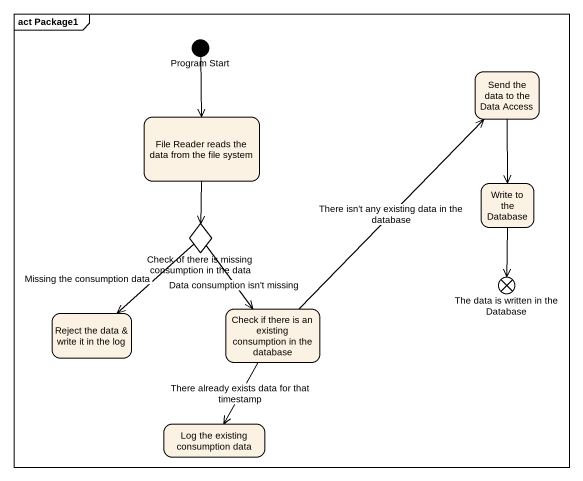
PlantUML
@startuml
mainframe act Package1
hide empty description
state "Program Start" as Program_Start <<start>>
state "Send the data to the Data Access" as Send_the_data_to_the_Data
state "File Reader reads the data from the file system" as File_Reader_reads_the_data
state "Write to the Database" as Write_to_the_Database
state "Check of there is missing consumption in the data" as Check_of_there_is_missing <<choice>>
state "The data is written in the Database" as The_data_is_written_in_the <<end>>
state "Reject the data & write it in the log" as Reject_the_data_write_it_in
state "Check if there is an existing consumption in the database" as Check_if_there_is_an
state "Log the existing consumption data" as Log_the_existing
Program_Start --> File_Reader_reads_the_data
Send_the_data_to_the_Data --> Write_to_the_Database
File_Reader_reads_the_data --> Check_of_there_is_missing
Write_to_the_Database --> The_data_is_written_in_the
Check_of_there_is_missing --> Reject_the_data_write_it_in : Missing the consumption data
Check_of_there_is_missing --> Check_if_there_is_an : Data consumption isn't missing
Check_if_there_is_an -up-> Send_the_data_to_the_Data : There isn't any existing data in the database
Check_if_there_is_an --> Log_the_existing : There already exists data for that timestamp
@enduml
